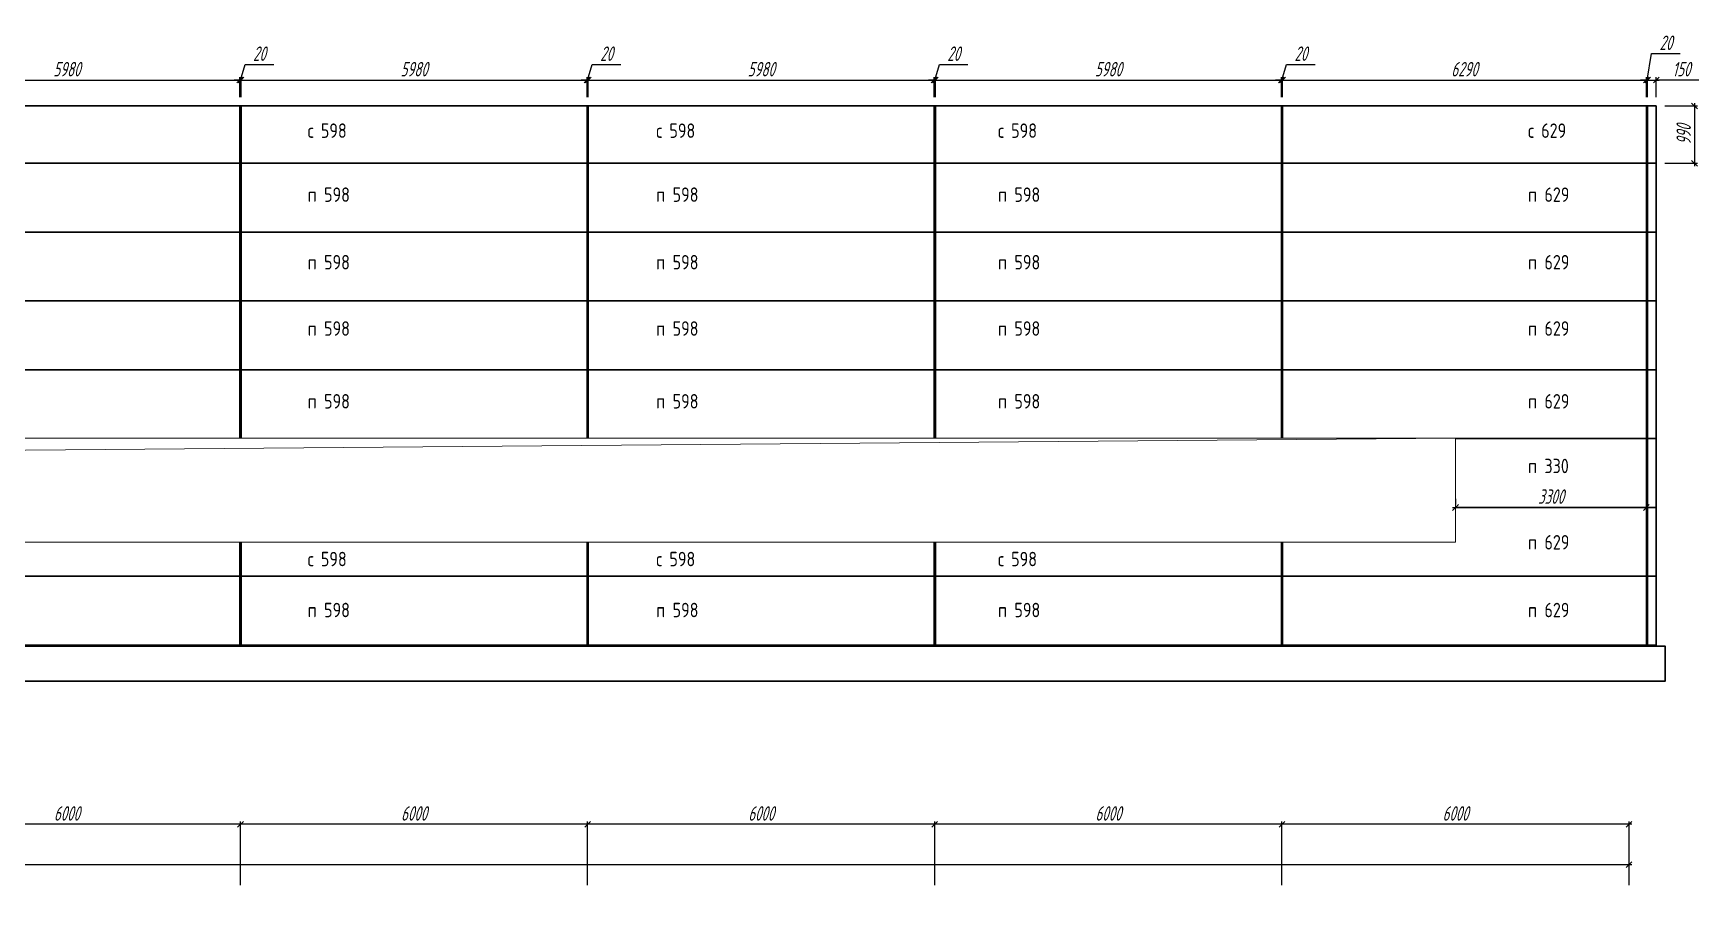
# Model space of a CAD drawing. Header units: millimetres. Extents: x -351329 to 406471, y -253833 to 111767.
# Drawn here: x -57246 to -28463, y -138756 to -123884 of the extents above; entities that cross this region are included whole.
import ezdxf

# ---------------------------------------------------------------- set-up
doc = ezdxf.new("R2010")
doc.units = ezdxf.units.MM
for name, color, linetype, lineweight in [('_Окна_двери', 131, 'Continuous', 15), ('_Оси', 90, 'Continuous', 13), ('_Размеры', 120, 'Continuous', 13), ('_Сендвичи', 230, 'Continuous', 30), ('_Стены', 7, 'Continuous', 30), ('выноска', 7, 'Continuous', 13), ('Нумерация', 91, 'Continuous', 30), ('Нумерация 1000', 50, 'Continuous', 35)]:
    doc.layers.add(name, color=color, linetype=linetype, lineweight=lineweight)
doc.styles.add('Museo sans', font='CS_Gost2304.shx')
doc.styles.add('СПДС_размеры', font='spdswin.shx', dxfattribs={"width": 0.8, "oblique": 15})
doc.dimstyles.new('СПДС', dxfattribs={"dimtxt": 2.5, "dimasz": 1, "dimexe": 0.5, "dimexo": 1.5, "dimtad": 1, "dimdec": 0, "dimtxsty": 'СПДС_размеры', "dimblk": 'OBLIQUE', "dimcen": 2.5, "dimdle": 0.5, "dimadec": 8, "dimazin": 0, "dimtfac": 1, "dimtdec": 0, "dimtix": 1, "dimtmove": 0, "dimatfit": 3, "dimfxl": 1, "dimarcsym": 0})

# ---------------------------------------------------------------- blocks, each defined once
blk = doc.blocks.new('_Oblique')
at = {"layer": 'выноска', "color": 0, "lineweight": -2}
blk.add_line((-0.5, -0.5), (0.5, 0.5), dxfattribs=at)
blk = doc.blocks.new('*D362')
at = {"layer": '_Оси', "color": 0, "lineweight": -2, "transparency": 16777216}
for p, q in [((-29616, -138256), (-87946, -138256)), ((-87896, -138606), (-87896, -138206)), ((-29666, -138606), (-29666, -138206))]:
    blk.add_line(p, q, dxfattribs=at)
at = {"layer": 'Defpoints', "color": 0, "transparency": 16777216}
for p in [(-87896, -138256), (-87896, -138756), (-29666, -138756)]:
    blk.add_point(p, dxfattribs=at)
at = {"layer": '_Оси', "color": 0, "lineweight": -2, "transparency": 16777216, "xscale": 100, "yscale": 100, "zscale": 100, "rotation": 180}
blk.add_blockref('_Oblique', (-87896, -138256), dxfattribs=at)
at = {"layer": '_Оси', "color": 0, "lineweight": -2, "transparency": 16777216, "xscale": 100, "yscale": 100, "zscale": 100}
blk.add_blockref('_Oblique', (-29666, -138256), dxfattribs=at)
at = {"layer": '_Оси', "color": 0, "lineweight": 25, "transparency": 16777216, "insert": (-58781, -138069), "char_height": 250, "attachment_point": 5, "style": 'СПДС_размеры'}
blk.add_mtext('58230', dxfattribs=at)
blk = doc.blocks.new('*D363')
at = {"layer": '_Оси', "color": 0, "lineweight": -2, "transparency": 16777216}
for p, q in [((-29616, -137556), (-35716, -137556)), ((-35666, -138606), (-35666, -137506)), ((-29666, -138606), (-29666, -137506))]:
    blk.add_line(p, q, dxfattribs=at)
at = {"layer": 'Defpoints', "color": 0, "transparency": 16777216}
for p in [(-35666, -137556), (-35666, -138756), (-29666, -138756)]:
    blk.add_point(p, dxfattribs=at)
at = {"layer": '_Оси', "color": 0, "lineweight": -2, "transparency": 16777216, "xscale": 100, "yscale": 100, "zscale": 100, "rotation": 180}
blk.add_blockref('_Oblique', (-35666, -137556), dxfattribs=at)
at = {"layer": '_Оси', "color": 0, "lineweight": -2, "transparency": 16777216, "xscale": 100, "yscale": 100, "zscale": 100}
blk.add_blockref('_Oblique', (-29666, -137556), dxfattribs=at)
at = {"layer": '_Оси', "color": 0, "lineweight": 25, "transparency": 16777216, "insert": (-32666, -137369), "char_height": 250, "attachment_point": 5, "style": 'СПДС_размеры'}
blk.add_mtext('6000', dxfattribs=at)
blk = doc.blocks.new('*D364')
at = {"layer": '_Оси', "color": 0, "lineweight": -2, "transparency": 16777216}
for p, q in [((-35616, -137556), (-41716, -137556)), ((-41666, -138606), (-41666, -137506)), ((-35666, -138606), (-35666, -137506))]:
    blk.add_line(p, q, dxfattribs=at)
at = {"layer": 'Defpoints', "color": 0, "transparency": 16777216}
for p in [(-41666, -137556), (-41666, -138756), (-35666, -138756)]:
    blk.add_point(p, dxfattribs=at)
at = {"layer": '_Оси', "color": 0, "lineweight": -2, "transparency": 16777216, "xscale": 100, "yscale": 100, "zscale": 100, "rotation": 180}
blk.add_blockref('_Oblique', (-41666, -137556), dxfattribs=at)
at = {"layer": '_Оси', "color": 0, "lineweight": -2, "transparency": 16777216, "xscale": 100, "yscale": 100, "zscale": 100}
blk.add_blockref('_Oblique', (-35666, -137556), dxfattribs=at)
at = {"layer": '_Оси', "color": 0, "lineweight": 25, "transparency": 16777216, "insert": (-38666, -137369), "char_height": 250, "attachment_point": 5, "style": 'СПДС_размеры'}
blk.add_mtext('6000', dxfattribs=at)
blk = doc.blocks.new('*D365')
at = {"layer": '_Оси', "color": 0, "lineweight": -2, "transparency": 16777216}
for p, q in [((-41616, -137556), (-47716, -137556)), ((-47666, -138606), (-47666, -137506)), ((-41666, -138606), (-41666, -137506))]:
    blk.add_line(p, q, dxfattribs=at)
at = {"layer": 'Defpoints', "color": 0, "transparency": 16777216}
for p in [(-47666, -137556), (-47666, -138756), (-41666, -138756)]:
    blk.add_point(p, dxfattribs=at)
at = {"layer": '_Оси', "color": 0, "lineweight": -2, "transparency": 16777216, "xscale": 100, "yscale": 100, "zscale": 100, "rotation": 180}
blk.add_blockref('_Oblique', (-47666, -137556), dxfattribs=at)
at = {"layer": '_Оси', "color": 0, "lineweight": -2, "transparency": 16777216, "xscale": 100, "yscale": 100, "zscale": 100}
blk.add_blockref('_Oblique', (-41666, -137556), dxfattribs=at)
at = {"layer": '_Оси', "color": 0, "lineweight": 25, "transparency": 16777216, "insert": (-44666, -137369), "char_height": 250, "attachment_point": 5, "style": 'СПДС_размеры'}
blk.add_mtext('6000', dxfattribs=at)
blk = doc.blocks.new('*D366')
at = {"layer": '_Оси', "color": 0, "lineweight": -2, "transparency": 16777216}
for p, q in [((-47616, -137556), (-53716, -137556)), ((-53666, -138606), (-53666, -137506)), ((-47666, -138606), (-47666, -137506))]:
    blk.add_line(p, q, dxfattribs=at)
at = {"layer": 'Defpoints', "color": 0, "transparency": 16777216}
for p in [(-53666, -137556), (-53666, -138756), (-47666, -138756)]:
    blk.add_point(p, dxfattribs=at)
at = {"layer": '_Оси', "color": 0, "lineweight": -2, "transparency": 16777216, "xscale": 100, "yscale": 100, "zscale": 100, "rotation": 180}
blk.add_blockref('_Oblique', (-53666, -137556), dxfattribs=at)
at = {"layer": '_Оси', "color": 0, "lineweight": -2, "transparency": 16777216, "xscale": 100, "yscale": 100, "zscale": 100}
blk.add_blockref('_Oblique', (-47666, -137556), dxfattribs=at)
at = {"layer": '_Оси', "color": 0, "lineweight": 25, "transparency": 16777216, "insert": (-50666, -137369), "char_height": 250, "attachment_point": 5, "style": 'СПДС_размеры'}
blk.add_mtext('6000', dxfattribs=at)
blk = doc.blocks.new('*D367')
at = {"layer": '_Оси', "color": 0, "lineweight": -2, "transparency": 16777216}
for p, q in [((-53616, -137556), (-59716, -137556)), ((-59666, -138606), (-59666, -137506)), ((-53666, -138606), (-53666, -137506))]:
    blk.add_line(p, q, dxfattribs=at)
at = {"layer": 'Defpoints', "color": 0, "transparency": 16777216}
for p in [(-59666, -137556), (-59666, -138756), (-53666, -138756)]:
    blk.add_point(p, dxfattribs=at)
at = {"layer": '_Оси', "color": 0, "lineweight": -2, "transparency": 16777216, "xscale": 100, "yscale": 100, "zscale": 100, "rotation": 180}
blk.add_blockref('_Oblique', (-59666, -137556), dxfattribs=at)
at = {"layer": '_Оси', "color": 0, "lineweight": -2, "transparency": 16777216, "xscale": 100, "yscale": 100, "zscale": 100}
blk.add_blockref('_Oblique', (-53666, -137556), dxfattribs=at)
at = {"layer": '_Оси', "color": 0, "lineweight": 25, "transparency": 16777216, "insert": (-56666, -137369), "char_height": 250, "attachment_point": 5, "style": 'СПДС_размеры'}
blk.add_mtext('6000', dxfattribs=at)
blk = doc.blocks.new('*U380')
at = {"color": 0, "ltscale": 100}
blk.add_lwpolyline([(0, 0), (36000, 0), (36000, 1800), (0, 1800)], close=True, dxfattribs=at)
blk.add_lwpolyline([(36000, 1800), (300, 1500), (0, 0)], dxfattribs=at)
blk = doc.blocks.new('*D393')
at = {"layer": '_Размеры', "color": 0, "lineweight": -2, "ltscale": 100, "transparency": 16777216}
for p, q in [((-59706, -124692), (-53626, -124692)), ((-59656, -124990), (-59656, -124642)), ((-53676, -124990), (-53676, -124642))]:
    blk.add_line(p, q, dxfattribs=at)
at = {"layer": 'Defpoints', "color": 0, "ltscale": 100, "transparency": 16777216}
for p in [(-53676, -124692), (-59656, -125140), (-53676, -125140)]:
    blk.add_point(p, dxfattribs=at)
at = {"layer": '_Размеры', "color": 0, "lineweight": -2, "ltscale": 100, "transparency": 16777216, "xscale": 100, "yscale": 100, "zscale": 100, "rotation": 180}
blk.add_blockref('_Oblique', (-59656, -124692), dxfattribs=at)
at = {"layer": '_Размеры', "color": 0, "lineweight": -2, "ltscale": 100, "transparency": 16777216, "xscale": 100, "yscale": 100, "zscale": 100}
blk.add_blockref('_Oblique', (-53676, -124692), dxfattribs=at)
at = {"layer": '_Размеры', "color": 0, "ltscale": 100, "transparency": 16777216, "insert": (-56666, -124504), "char_height": 250, "attachment_point": 5, "style": 'СПДС_размеры'}
blk.add_mtext('5980', dxfattribs=at)
blk = doc.blocks.new('*D394')
at = {"layer": '_Размеры', "color": 0, "lineweight": -2, "ltscale": 100, "transparency": 16777216}
for p, q in [((-53666, -124692), (-53586, -124423)), ((-53586, -124423), (-53092, -124423)), ((-53676, -124692), (-53776, -124692)), ((-53676, -124990), (-53676, -124642)), ((-53676, -124692), (-53656, -124692)), ((-53676, -124692), (-53656, -124692)), ((-53656, -124990), (-53656, -124642)), ((-53656, -124692), (-53556, -124692))]:
    blk.add_line(p, q, dxfattribs=at)
at = {"layer": 'Defpoints', "color": 0, "ltscale": 100, "transparency": 16777216}
for p in [(-53656, -124692), (-53676, -125140), (-53656, -125140)]:
    blk.add_point(p, dxfattribs=at)
at = {"layer": '_Размеры', "color": 0, "lineweight": -2, "ltscale": 100, "transparency": 16777216, "xscale": 100, "yscale": 100, "zscale": 100}
blk.add_blockref('_Oblique', (-53676, -124692), dxfattribs=at)
at = {"layer": '_Размеры', "color": 0, "lineweight": -2, "ltscale": 100, "transparency": 16777216, "xscale": 100, "yscale": 100, "zscale": 100, "rotation": 180}
blk.add_blockref('_Oblique', (-53656, -124692), dxfattribs=at)
at = {"layer": '_Размеры', "color": 0, "ltscale": 100, "transparency": 16777216, "insert": (-53339, -124236), "char_height": 250, "attachment_point": 5, "style": 'СПДС_размеры'}
blk.add_mtext('20', dxfattribs=at)
blk = doc.blocks.new('*D395')
at = {"layer": '_Размеры', "color": 0, "lineweight": -2, "ltscale": 100, "transparency": 16777216}
for p, q in [((-53706, -124692), (-47626, -124692)), ((-53656, -124990), (-53656, -124642)), ((-47676, -124990), (-47676, -124642))]:
    blk.add_line(p, q, dxfattribs=at)
at = {"layer": 'Defpoints', "color": 0, "ltscale": 100, "transparency": 16777216}
for p in [(-47676, -124692), (-53656, -125140), (-47676, -125140)]:
    blk.add_point(p, dxfattribs=at)
at = {"layer": '_Размеры', "color": 0, "lineweight": -2, "ltscale": 100, "transparency": 16777216, "xscale": 100, "yscale": 100, "zscale": 100, "rotation": 180}
blk.add_blockref('_Oblique', (-53656, -124692), dxfattribs=at)
at = {"layer": '_Размеры', "color": 0, "lineweight": -2, "ltscale": 100, "transparency": 16777216, "xscale": 100, "yscale": 100, "zscale": 100}
blk.add_blockref('_Oblique', (-47676, -124692), dxfattribs=at)
at = {"layer": '_Размеры', "color": 0, "ltscale": 100, "transparency": 16777216, "insert": (-50666, -124504), "char_height": 250, "attachment_point": 5, "style": 'СПДС_размеры'}
blk.add_mtext('5980', dxfattribs=at)
blk = doc.blocks.new('*D396')
at = {"layer": '_Размеры', "color": 0, "lineweight": -2, "ltscale": 100, "transparency": 16777216}
for p, q in [((-47666, -124692), (-47586, -124423)), ((-47586, -124423), (-47092, -124423)), ((-47676, -124692), (-47776, -124692)), ((-47676, -124990), (-47676, -124642)), ((-47676, -124692), (-47656, -124692)), ((-47676, -124692), (-47656, -124692)), ((-47656, -124990), (-47656, -124642)), ((-47656, -124692), (-47556, -124692))]:
    blk.add_line(p, q, dxfattribs=at)
at = {"layer": 'Defpoints', "color": 0, "ltscale": 100, "transparency": 16777216}
for p in [(-47656, -124692), (-47676, -125140), (-47656, -125140)]:
    blk.add_point(p, dxfattribs=at)
at = {"layer": '_Размеры', "color": 0, "lineweight": -2, "ltscale": 100, "transparency": 16777216, "xscale": 100, "yscale": 100, "zscale": 100}
blk.add_blockref('_Oblique', (-47676, -124692), dxfattribs=at)
at = {"layer": '_Размеры', "color": 0, "lineweight": -2, "ltscale": 100, "transparency": 16777216, "xscale": 100, "yscale": 100, "zscale": 100, "rotation": 180}
blk.add_blockref('_Oblique', (-47656, -124692), dxfattribs=at)
at = {"layer": '_Размеры', "color": 0, "ltscale": 100, "transparency": 16777216, "insert": (-47339, -124236), "char_height": 250, "attachment_point": 5, "style": 'СПДС_размеры'}
blk.add_mtext('20', dxfattribs=at)
blk = doc.blocks.new('*D397')
at = {"layer": '_Размеры', "color": 0, "lineweight": -2, "ltscale": 100, "transparency": 16777216}
for p, q in [((-47706, -124692), (-41626, -124692)), ((-47656, -124990), (-47656, -124642)), ((-41676, -124990), (-41676, -124642))]:
    blk.add_line(p, q, dxfattribs=at)
at = {"layer": 'Defpoints', "color": 0, "ltscale": 100, "transparency": 16777216}
for p in [(-41676, -124692), (-47656, -125140), (-41676, -125140)]:
    blk.add_point(p, dxfattribs=at)
at = {"layer": '_Размеры', "color": 0, "lineweight": -2, "ltscale": 100, "transparency": 16777216, "xscale": 100, "yscale": 100, "zscale": 100, "rotation": 180}
blk.add_blockref('_Oblique', (-47656, -124692), dxfattribs=at)
at = {"layer": '_Размеры', "color": 0, "lineweight": -2, "ltscale": 100, "transparency": 16777216, "xscale": 100, "yscale": 100, "zscale": 100}
blk.add_blockref('_Oblique', (-41676, -124692), dxfattribs=at)
at = {"layer": '_Размеры', "color": 0, "ltscale": 100, "transparency": 16777216, "insert": (-44666, -124504), "char_height": 250, "attachment_point": 5, "style": 'СПДС_размеры'}
blk.add_mtext('5980', dxfattribs=at)
blk = doc.blocks.new('*D398')
at = {"layer": '_Размеры', "color": 0, "lineweight": -2, "ltscale": 100, "transparency": 16777216}
for p, q in [((-41666, -124692), (-41586, -124423)), ((-41586, -124423), (-41092, -124423)), ((-41676, -124692), (-41776, -124692)), ((-41676, -124990), (-41676, -124642)), ((-41676, -124692), (-41656, -124692)), ((-41676, -124692), (-41656, -124692)), ((-41656, -124990), (-41656, -124642)), ((-41656, -124692), (-41556, -124692))]:
    blk.add_line(p, q, dxfattribs=at)
at = {"layer": 'Defpoints', "color": 0, "ltscale": 100, "transparency": 16777216}
for p in [(-41656, -124692), (-41676, -125140), (-41656, -125140)]:
    blk.add_point(p, dxfattribs=at)
at = {"layer": '_Размеры', "color": 0, "lineweight": -2, "ltscale": 100, "transparency": 16777216, "xscale": 100, "yscale": 100, "zscale": 100}
blk.add_blockref('_Oblique', (-41676, -124692), dxfattribs=at)
at = {"layer": '_Размеры', "color": 0, "lineweight": -2, "ltscale": 100, "transparency": 16777216, "xscale": 100, "yscale": 100, "zscale": 100, "rotation": 180}
blk.add_blockref('_Oblique', (-41656, -124692), dxfattribs=at)
at = {"layer": '_Размеры', "color": 0, "ltscale": 100, "transparency": 16777216, "insert": (-41339, -124236), "char_height": 250, "attachment_point": 5, "style": 'СПДС_размеры'}
blk.add_mtext('20', dxfattribs=at)
blk = doc.blocks.new('*D399')
at = {"layer": '_Размеры', "color": 0, "lineweight": -2, "ltscale": 100, "transparency": 16777216}
for p, q in [((-41706, -124692), (-35626, -124692)), ((-41656, -124990), (-41656, -124642)), ((-35676, -124990), (-35676, -124642))]:
    blk.add_line(p, q, dxfattribs=at)
at = {"layer": 'Defpoints', "color": 0, "ltscale": 100, "transparency": 16777216}
for p in [(-35676, -124692), (-41656, -125140), (-35676, -125140)]:
    blk.add_point(p, dxfattribs=at)
at = {"layer": '_Размеры', "color": 0, "lineweight": -2, "ltscale": 100, "transparency": 16777216, "xscale": 100, "yscale": 100, "zscale": 100, "rotation": 180}
blk.add_blockref('_Oblique', (-41656, -124692), dxfattribs=at)
at = {"layer": '_Размеры', "color": 0, "lineweight": -2, "ltscale": 100, "transparency": 16777216, "xscale": 100, "yscale": 100, "zscale": 100}
blk.add_blockref('_Oblique', (-35676, -124692), dxfattribs=at)
at = {"layer": '_Размеры', "color": 0, "ltscale": 100, "transparency": 16777216, "insert": (-38666, -124504), "char_height": 250, "attachment_point": 5, "style": 'СПДС_размеры'}
blk.add_mtext('5980', dxfattribs=at)
blk = doc.blocks.new('*D400')
at = {"layer": '_Размеры', "color": 0, "lineweight": -2, "ltscale": 100, "transparency": 16777216}
for p, q in [((-35666, -124692), (-35586, -124423)), ((-35586, -124423), (-35092, -124423)), ((-35676, -124692), (-35776, -124692)), ((-35676, -124990), (-35676, -124642)), ((-35676, -124692), (-35656, -124692)), ((-35676, -124692), (-35656, -124692)), ((-35656, -124990), (-35656, -124642)), ((-35656, -124692), (-35556, -124692))]:
    blk.add_line(p, q, dxfattribs=at)
at = {"layer": 'Defpoints', "color": 0, "ltscale": 100, "transparency": 16777216}
for p in [(-35656, -124692), (-35676, -125140), (-35656, -125140)]:
    blk.add_point(p, dxfattribs=at)
at = {"layer": '_Размеры', "color": 0, "lineweight": -2, "ltscale": 100, "transparency": 16777216, "xscale": 100, "yscale": 100, "zscale": 100}
blk.add_blockref('_Oblique', (-35676, -124692), dxfattribs=at)
at = {"layer": '_Размеры', "color": 0, "lineweight": -2, "ltscale": 100, "transparency": 16777216, "xscale": 100, "yscale": 100, "zscale": 100, "rotation": 180}
blk.add_blockref('_Oblique', (-35656, -124692), dxfattribs=at)
at = {"layer": '_Размеры', "color": 0, "ltscale": 100, "transparency": 16777216, "insert": (-35339, -124236), "char_height": 250, "attachment_point": 5, "style": 'СПДС_размеры'}
blk.add_mtext('20', dxfattribs=at)
blk = doc.blocks.new('*D401')
at = {"layer": '_Размеры', "color": 0, "lineweight": -2, "ltscale": 100, "transparency": 16777216}
for p, q in [((-35706, -124692), (-29316, -124692)), ((-35656, -124990), (-35656, -124642)), ((-29366, -124990), (-29366, -124642))]:
    blk.add_line(p, q, dxfattribs=at)
at = {"layer": 'Defpoints', "color": 0, "ltscale": 100, "transparency": 16777216}
for p in [(-29366, -124692), (-35656, -125140), (-29366, -125140)]:
    blk.add_point(p, dxfattribs=at)
at = {"layer": '_Размеры', "color": 0, "lineweight": -2, "ltscale": 100, "transparency": 16777216, "xscale": 100, "yscale": 100, "zscale": 100, "rotation": 180}
blk.add_blockref('_Oblique', (-35656, -124692), dxfattribs=at)
at = {"layer": '_Размеры', "color": 0, "lineweight": -2, "ltscale": 100, "transparency": 16777216, "xscale": 100, "yscale": 100, "zscale": 100}
blk.add_blockref('_Oblique', (-29366, -124692), dxfattribs=at)
at = {"layer": '_Размеры', "color": 0, "ltscale": 100, "transparency": 16777216, "insert": (-32511, -124504), "char_height": 250, "attachment_point": 5, "style": 'СПДС_размеры'}
blk.add_mtext('6290', dxfattribs=at)
blk = doc.blocks.new('*D402')
at = {"layer": '_Размеры', "color": 0, "lineweight": -2, "ltscale": 100, "transparency": 16777216}
for p, q in [((-29356, -124692), (-29276, -124236)), ((-29276, -124236), (-28782, -124236)), ((-29366, -124692), (-29466, -124692)), ((-29366, -124990), (-29366, -124642)), ((-29366, -124692), (-29346, -124692)), ((-29366, -124692), (-29346, -124692)), ((-29346, -124990), (-29346, -124642)), ((-29346, -124692), (-29246, -124692))]:
    blk.add_line(p, q, dxfattribs=at)
at = {"layer": 'Defpoints', "color": 0, "ltscale": 100, "transparency": 16777216}
for p in [(-29346, -124692), (-29366, -125140), (-29346, -125140)]:
    blk.add_point(p, dxfattribs=at)
at = {"layer": '_Размеры', "color": 0, "lineweight": -2, "ltscale": 100, "transparency": 16777216, "xscale": 100, "yscale": 100, "zscale": 100}
blk.add_blockref('_Oblique', (-29366, -124692), dxfattribs=at)
at = {"layer": '_Размеры', "color": 0, "lineweight": -2, "ltscale": 100, "transparency": 16777216, "xscale": 100, "yscale": 100, "zscale": 100, "rotation": 180}
blk.add_blockref('_Oblique', (-29346, -124692), dxfattribs=at)
at = {"layer": '_Размеры', "color": 0, "ltscale": 100, "transparency": 16777216, "insert": (-29029, -124048), "char_height": 250, "attachment_point": 5, "style": 'СПДС_размеры'}
blk.add_mtext('20', dxfattribs=at)
blk = doc.blocks.new('*D403')
at = {"layer": '_Размеры', "color": 0, "lineweight": -2, "ltscale": 100, "transparency": 16777216}
for p, q in [((-29396, -124692), (-29146, -124692)), ((-29346, -124990), (-29346, -124642)), ((-29196, -124990), (-29196, -124642)), ((-28463, -124692), (-29196, -124692))]:
    blk.add_line(p, q, dxfattribs=at)
at = {"layer": 'Defpoints', "color": 0, "ltscale": 100, "transparency": 16777216}
for p in [(-29196, -124692), (-29346, -125140), (-29196, -125140)]:
    blk.add_point(p, dxfattribs=at)
at = {"layer": '_Размеры', "color": 0, "lineweight": -2, "ltscale": 100, "transparency": 16777216, "xscale": 100, "yscale": 100, "zscale": 100, "rotation": 180}
blk.add_blockref('_Oblique', (-29346, -124692), dxfattribs=at)
at = {"layer": '_Размеры', "color": 0, "lineweight": -2, "ltscale": 100, "transparency": 16777216, "xscale": 100, "yscale": 100, "zscale": 100}
blk.add_blockref('_Oblique', (-29196, -124692), dxfattribs=at)
at = {"layer": '_Размеры', "color": 0, "ltscale": 100, "transparency": 16777216, "insert": (-28762, -124504), "char_height": 250, "attachment_point": 5, "style": 'СПДС_размеры'}
blk.add_mtext('150', dxfattribs=at)
blk = doc.blocks.new('*D407')
at = {"layer": '_Размеры', "color": 0, "lineweight": -2, "ltscale": 100, "transparency": 16777216}
for p, q in [((-32716, -132080), (-29316, -132080)), ((-32666, -131930), (-32666, -132030)), ((-29366, -131930), (-29366, -132030))]:
    blk.add_line(p, q, dxfattribs=at)
at = {"layer": 'Defpoints', "color": 0, "ltscale": 100, "transparency": 16777216}
for p in [(-32666, -132080), (-29366, -132080), (-29366, -132080)]:
    blk.add_point(p, dxfattribs=at)
at = {"layer": '_Размеры', "color": 0, "lineweight": -2, "ltscale": 100, "transparency": 16777216, "xscale": 100, "yscale": 100, "zscale": 100, "rotation": 180}
blk.add_blockref('_Oblique', (-32666, -132080), dxfattribs=at)
at = {"layer": '_Размеры', "color": 0, "lineweight": -2, "ltscale": 100, "transparency": 16777216, "xscale": 100, "yscale": 100, "zscale": 100}
blk.add_blockref('_Oblique', (-29366, -132080), dxfattribs=at)
at = {"layer": '_Размеры', "color": 0, "ltscale": 100, "transparency": 16777216, "insert": (-31016, -131892), "char_height": 250, "attachment_point": 5, "style": 'СПДС_размеры'}
blk.add_mtext('3300', dxfattribs=at)
blk = doc.blocks.new('*D673')
at = {"layer": '_Размеры', "color": 0, "lineweight": -2, "ltscale": 100, "transparency": 16777216}
for p, q in [((-29046, -125140), (-28485, -125140)), ((-28535, -125090), (-28535, -126180)), ((-29046, -126130), (-28485, -126130))]:
    blk.add_line(p, q, dxfattribs=at)
at = {"layer": 'Defpoints', "color": 0, "ltscale": 100, "transparency": 16777216}
for p in [(-29196, -125140), (-29196, -126130), (-28535, -126130)]:
    blk.add_point(p, dxfattribs=at)
at = {"layer": '_Размеры', "color": 0, "lineweight": -2, "ltscale": 100, "transparency": 16777216, "xscale": 100, "yscale": 100, "zscale": 100}
for p, rotation in [((-28535, -125140), 90), ((-28535, -126130), 270)]:
    blk.add_blockref('_Oblique', p, dxfattribs=dict(at, rotation=rotation))
at = {"layer": '_Размеры', "color": 0, "ltscale": 100, "transparency": 16777216, "insert": (-28722, -125635), "char_height": 250, "attachment_point": 5, "rotation": 90, "style": 'СПДС_размеры'}
blk.add_mtext('990', dxfattribs=at)

msp = doc.modelspace()

# ---------------------------------------------------------------- linework, layer by layer
at = {"layer": '_Сендвичи', "ltscale": 100}
for p, q in [((-29196.2, -125140), (-72551.2, -125140)), ((-53676.2, -125140), (-53676.2, -130880)), ((-53656.2, -125140), (-53656.2, -130880)), ((-47676.2, -125140), (-47676.2, -130880)), ((-47656.2, -125140), (-47656.2, -130880)), ((-41676.2, -125140), (-41676.2, -130880)), ((-41656.2, -125140), (-41656.2, -130880)), ((-35676.2, -125140), (-35676.2, -130880)), ((-35656.2, -125140), (-35656.2, -130880)), ((-29366.2, -125140), (-29366.2, -134460)), ((-29346.2, -125140), (-29346.2, -134460)), ((-29196.2, -125140), (-29196.2, -134460)), ((-88241.2, -126130), (-29196.2, -126130)), ((-88241.2, -127320), (-29196.2, -127320)), ((-88241.2, -128510), (-29196.2, -128510)), ((-77396.2, -129700), (-29196.2, -129700)), ((-32666.2, -130890), (-29196.2, -130890)), ((-32666.2, -132080), (-29196.2, -132080)), ((-53676.2, -132680), (-53676.2, -134460)), ((-53656.2, -132680), (-53656.2, -134460)), ((-47676.2, -132680), (-47676.2, -134460)), ((-47656.2, -132680), (-47656.2, -134460)), ((-41676.2, -132680), (-41676.2, -134460)), ((-41656.2, -132680), (-41656.2, -134460)), ((-35676.2, -132680), (-35676.2, -134460)), ((-35656.2, -132680), (-35656.2, -134460)), ((-77396.2, -133270), (-29196.2, -133270)), ((-77396.2, -134460), (-29196.2, -134460))]:
    msp.add_line(p, q, dxfattribs=at)
at = {"layer": '_Стены', "ltscale": 100}
msp.add_lwpolyline([(-83396.2, -134480), (-88396.2, -134480), (-88396.2, -135080), (-29041.2, -135080), (-29041.2, -134480), (-77396.2, -134480)], dxfattribs=at)

# ---------------------------------------------------------------- block references
at = {"layer": '_Окна_двери', "ltscale": 100}
msp.add_blockref('*U380', (-68666.2, -132680), dxfattribs=at)

# ---------------------------------------------------------------- texts
at = {"layer": 'Нумерация', "linetype": 'Continuous', "ltscale": 100, "style": 'Museo sans'}
for s, p in [('п 598', (-52505, -126798)), ('п 598', (-46481, -126798)), ('п 598', (-40574, -126798)), ('п 629', (-31413.1, -126798)), ('п 598', (-52505, -127966)), ('п 598', (-46481, -127966)), ('п 598', (-40574, -127966)), ('п 629', (-31413.1, -127966)), ('п 598', (-52505, -129112)), ('п 598', (-46481, -129112)), ('п 598', (-40574, -129112)), ('п 629', (-31413.1, -129112)), ('п 598', (-52505, -130370)), ('п 598', (-46481, -130370)), ('п 598', (-40574, -130370)), ('п 629', (-31413.1, -130370)), ('п 330', (-31413.1, -131488)), ('п 629', (-31413.1, -132807)), ('п 598', (-52505, -133978)), ('п 598', (-46481, -133978)), ('п 598', (-40574, -133978)), ('п 629', (-31413.1, -133978))]:
    msp.add_text(s, height=250, dxfattribs=at).set_placement(p)
at = {"layer": 'Нумерация 1000', "linetype": 'Continuous', "ltscale": 100, "style": 'Museo sans'}
for s, p in [('с 598', (-52505, -125692)), ('с 598', (-46481, -125692)), ('с 598', (-40574, -125692)), ('с 629', (-31413.1, -125692)), ('с 598', (-52505, -133097)), ('с 598', (-46481, -133097)), ('с 598', (-40574, -133097))]:
    msp.add_text(s, height=250, dxfattribs=at).set_placement(p)

# ---------------------------------------------------------------- dimensions: what is measured, and where the dimension line sits
at = {"layer": '_Оси', "lineweight": 25}
for base, p1, p2, picture, middle in [((-59666.2, -137556.3), (-53666.2, -138756.3), (-59666.2, -138756.3), '*D367', (-56666.2, -137368.8)), ((-53666.2, -137556.3), (-47666.2, -138756.3), (-53666.2, -138756.3), '*D366', (-50666.2, -137368.8)), ((-47666.2, -137556.3), (-41666.2, -138756.3), (-47666.2, -138756.3), '*D365', (-44666.2, -137368.8)), ((-41666.2, -137556.3), (-35666.2, -138756.3), (-41666.2, -138756.3), '*D364', (-38666.2, -137368.8)), ((-35666.2, -137556.3), (-29666.2, -138756.3), (-35666.2, -138756.3), '*D363', (-32666.2, -137368.8)), ((-87896.2, -138256.3), (-29666.2, -138756.3), (-87896.2, -138756.3), '*D362', (-58781.2, -138068.8))]:
    dim = msp.add_linear_dim(base=base, p1=p1, p2=p2, angle=180, dimstyle='СПДС', override={"dimscale": 100}, dxfattribs=at)
    dim.commit()
    dim.dimension.update_dxf_attribs({"geometry": picture, "text_midpoint": middle})
at = {"layer": '_Размеры', "ltscale": 100}
for base, p1, p2, picture, middle in [((-29346.2, -124692), (-29366.2, -125140), (-29346.2, -125140), '*D402', (-29213.1, -124235.8)), ((-29196.2, -124692), (-29346.2, -125140), (-29196.2, -125140), '*D403', (-28762, -124692))]:
    dim = msp.add_linear_dim(base=base, p1=p1, p2=p2, dimstyle='СПДС', override={"dimscale": 100, "dimtix": 0, "dimtmove": 1}, dxfattribs=at)
    dim.commit()
    dim.dimension.update_dxf_attribs({"geometry": picture, "text_midpoint": middle, "dimtype": 160})
for base, p1, p2, picture, middle in [((-53676.2, -124692), (-59656.2, -125140), (-53676.2, -125140), '*D393', (-56666.2, -124504.5)), ((-53656.2, -124692), (-53676.2, -125140), (-53656.2, -125140), '*D394', (-53523.1, -124235.8)), ((-47676.2, -124692), (-53656.2, -125140), (-47676.2, -125140), '*D395', (-50666.2, -124504.5)), ((-47656.2, -124692), (-47676.2, -125140), (-47656.2, -125140), '*D396', (-47523.1, -124235.8)), ((-41676.2, -124692), (-47656.2, -125140), (-41676.2, -125140), '*D397', (-44666.2, -124504.5)), ((-41656.2, -124692), (-41676.2, -125140), (-41656.2, -125140), '*D398', (-41523.1, -124235.8)), ((-35676.2, -124692), (-41656.2, -125140), (-35676.2, -125140), '*D399', (-38666.2, -124504.5)), ((-35656.2, -124692), (-35676.2, -125140), (-35656.2, -125140), '*D400', (-35523.1, -124235.8)), ((-29366.2, -124692), (-35656.2, -125140), (-29366.2, -125140), '*D401', (-32511.2, -124504.5)), ((-29366.2, -132080), (-32666.2, -132080), (-29366.2, -132080), '*D407', (-31016.2, -131892.5))]:
    dim = msp.add_linear_dim(base=base, p1=p1, p2=p2, dimstyle='СПДС', override={"dimscale": 100, "dimtix": 0, "dimtmove": 1}, dxfattribs=at)
    dim.commit()
    dim.dimension.update_dxf_attribs({"geometry": picture, "text_midpoint": middle})
dim = msp.add_linear_dim(base=(-28535, -126130), p1=(-29196.2, -125140), p2=(-29196.2, -126130), angle=90, dimstyle='СПДС', override={"dimscale": 100, "dimtix": 0, "dimtmove": 1}, dxfattribs=at)
dim.commit()
dim.dimension.update_dxf_attribs({"geometry": '*D673', "text_midpoint": (-28722.5, -125635)})

doc.saveas('drawing.dxf')
